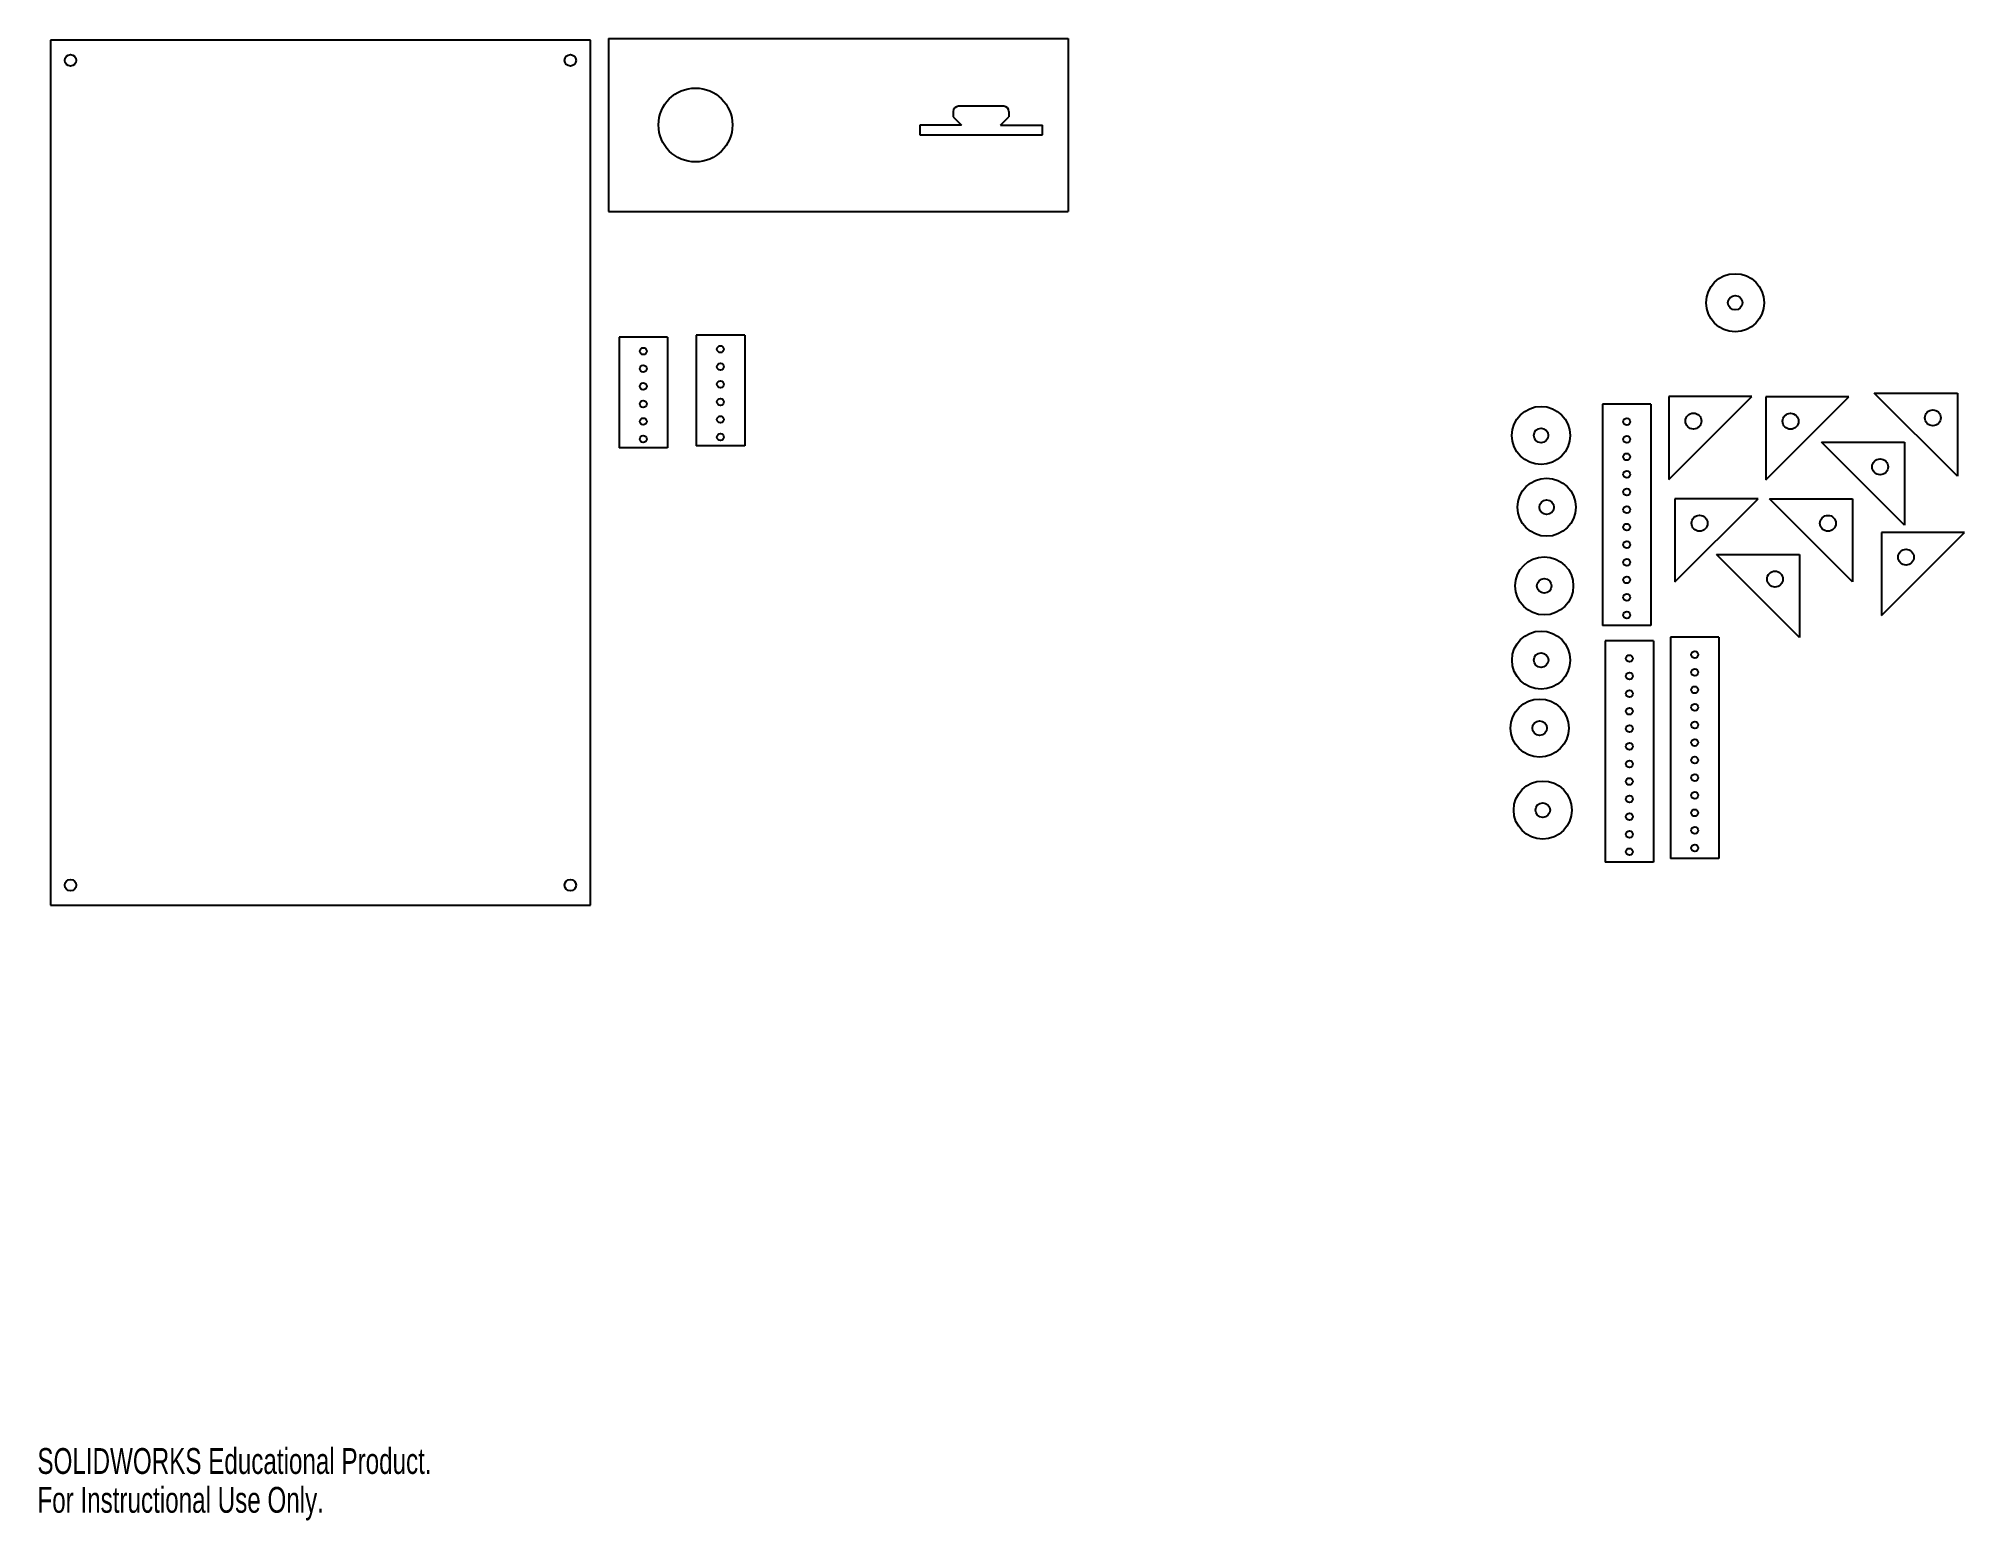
# Model space of a CAD drawing. Header units: millimetres. Extents: x 0 to 278, y 0 to 214.
import ezdxf

# ---------------------------------------------------------------- set-up
doc = ezdxf.new("R2010")
doc.units = ezdxf.units.MM
doc.styles.add('SLDTEXTSTYLE0', font='TXT', dxfattribs={"width": 0.7})

msp = doc.modelspace()

# ---------------------------------------------------------------- linework, layer by layer
at = {"color": 7, "linetype": 'Continuous', "lineweight": 25}
for p, q in [((79.88, 213.87), (1.88, 213.87)), ((1.88, 213.87), (1.88, 88.87)), ((79.88, 88.87), (79.88, 213.87)), ((82.48, 214.13), (82.48, 189.13)), ((82.48, 214.13), (148.88, 214.13)), ((148.88, 214.13), (148.88, 189.13)), ((132.28, 203.58), (132.28, 202.81)), ((139.58, 204.33), (133.03, 204.33)), ((140.33, 203.58), (140.33, 202.81)), ((133.48, 201.61), (127.46, 201.61)), ((127.46, 201.61), (127.46, 200.21)), ((132.28, 202.81), (133.48, 201.61)), ((139.13, 201.61), (140.33, 202.81)), ((139.13, 201.61), (145.16, 201.61)), ((145.16, 200.21), (145.16, 201.61)), ((127.46, 200.21), (145.16, 200.21)), ((82.48, 189.13), (148.88, 189.13)), ((84.01, 170.98), (84.01, 154.98)), ((91.01, 170.98), (84.01, 170.98)), ((91.01, 170.98), (91.01, 154.98)), ((95.16, 171.27), (95.16, 155.27)), ((102.16, 171.27), (95.16, 171.27)), ((102.16, 171.27), (102.16, 155.27)), ((247.64, 162.39), (235.64, 162.39)), ((235.64, 150.39), (247.64, 162.39)), ((235.64, 162.39), (235.64, 150.39)), ((261.67, 162.36), (249.67, 162.36)), ((249.67, 150.36), (261.67, 162.36)), ((249.67, 162.36), (249.67, 150.36)), ((265.33, 162.87), (277.33, 162.87)), ((277.33, 150.87), (265.33, 162.87)), ((277.33, 162.87), (277.33, 150.87)), ((226.07, 161.29), (226.07, 129.29)), ((233.07, 161.29), (226.07, 161.29)), ((233.07, 161.29), (233.07, 129.29)), ((91.01, 154.98), (84.01, 154.98)), ((102.16, 155.27), (95.16, 155.27)), ((257.71, 155.78), (269.71, 155.78)), ((269.71, 143.78), (257.71, 155.78)), ((269.71, 155.78), (269.71, 143.78)), ((248.53, 147.62), (236.53, 147.62)), ((236.53, 135.62), (248.53, 147.62)), ((236.53, 147.62), (236.53, 135.62)), ((250.18, 147.62), (262.18, 147.62)), ((262.18, 135.62), (250.18, 147.62)), ((262.18, 147.62), (262.18, 135.62)), ((278.35, 142.72), (266.35, 142.72)), ((266.35, 130.72), (278.35, 142.72)), ((266.35, 142.72), (266.35, 130.72)), ((242.53, 139.55), (254.53, 139.55)), ((254.53, 127.55), (242.53, 139.55)), ((254.53, 139.55), (254.53, 127.55)), ((233.07, 129.29), (226.07, 129.29)), ((226.45, 127.07), (226.45, 95.07)), ((233.45, 127.07), (226.45, 127.07)), ((233.45, 127.07), (233.45, 95.07)), ((235.89, 127.62), (235.89, 95.62)), ((242.89, 127.62), (235.89, 127.62)), ((242.89, 127.62), (242.89, 95.62)), ((233.45, 95.07), (226.45, 95.07)), ((242.89, 95.62), (235.89, 95.62)), ((1.88, 88.87), (79.88, 88.87))]:
    msp.add_line(p, q, dxfattribs=at)
for centre, radius in [((4.78, 210.97), 0.83), ((76.98, 210.97), 0.83), ((95.05, 201.63), 5.34), ((245.23, 175.94), 4.2), ((245.23, 175.94), 1.05), ((98.66, 169.23), 0.5), ((87.51, 168.94), 0.5), ((98.66, 166.69), 0.5), ((87.51, 166.4), 0.5), ((87.51, 163.86), 0.5), ((98.66, 164.15), 0.5), ((87.51, 161.32), 0.5), ((98.66, 161.61), 0.5), ((87.51, 158.78), 0.5), ((98.66, 159.07), 0.5), ((217.19, 156.76), 4.2), ((229.57, 158.75), 0.5), ((239.2, 158.84), 1.15), ((253.23, 158.81), 1.15), ((273.78, 159.31), 1.15), ((87.51, 156.24), 0.5), ((98.66, 156.53), 0.5), ((217.19, 156.76), 1.05), ((229.57, 156.21), 0.5), ((229.57, 153.67), 0.5), ((266.16, 152.22), 1.15), ((218, 146.39), 4.2), ((229.57, 151.13), 0.5), ((229.57, 148.59), 0.5), ((218, 146.39), 1.05), ((229.57, 146.05), 0.5), ((240.09, 144.07), 1.15), ((258.63, 144.06), 1.15), ((229.57, 143.51), 0.5), ((217.65, 135.02), 4.2), ((229.57, 140.97), 0.5), ((269.91, 139.17), 1.15), ((229.57, 138.43), 0.5), ((229.57, 135.89), 0.5), ((250.98, 136), 1.15), ((217.65, 135.02), 1.05), ((229.57, 133.35), 0.5), ((229.57, 130.81), 0.5), ((217.2, 124.29), 4.2), ((217.2, 124.29), 1.05), ((239.39, 125.08), 0.5), ((229.95, 124.53), 0.5), ((229.95, 121.99), 0.5), ((239.39, 122.54), 0.5), ((229.95, 119.45), 0.5), ((239.39, 120), 0.5), ((216.99, 114.47), 4.2), ((229.95, 116.91), 0.5), ((239.39, 117.46), 0.5), ((216.99, 114.47), 1.05), ((229.95, 114.37), 0.5), ((239.39, 114.92), 0.5), ((229.95, 111.83), 0.5), ((239.39, 112.38), 0.5), ((229.95, 109.29), 0.5), ((239.39, 109.84), 0.5), ((217.44, 102.62), 4.2), ((229.95, 106.75), 0.5), ((239.39, 107.3), 0.5), ((217.44, 102.62), 1.05), ((229.95, 104.21), 0.5), ((239.39, 104.76), 0.5), ((229.95, 101.67), 0.5), ((239.39, 102.22), 0.5), ((239.39, 99.68), 0.5), ((229.95, 99.13), 0.5), ((239.39, 97.14), 0.5), ((229.95, 96.59), 0.5), ((4.78, 91.77), 0.83), ((76.98, 91.77), 0.83)]:
    msp.add_circle(centre, radius, dxfattribs=at)
for centre, start, end in [((133.03, 203.58), 90, 180), ((139.58, 203.58), 0, 90)]:
    msp.add_arc(centre, 0.75, start, end, dxfattribs=at)

# ---------------------------------------------------------------- texts
at = {"color": 7, "linetype": 'Continuous', "char_height": 3.7351, "attachment_point": 1, "style": 'SLDTEXTSTYLE0'}
for s, insert in [('SOLIDWORKS Educational Product.', (0, 10.42)), ('For Instructional Use Only.', (0, 4.81))]:
    msp.add_mtext(s, dxfattribs=dict(at, insert=insert))

doc.saveas('drawing.dxf')
